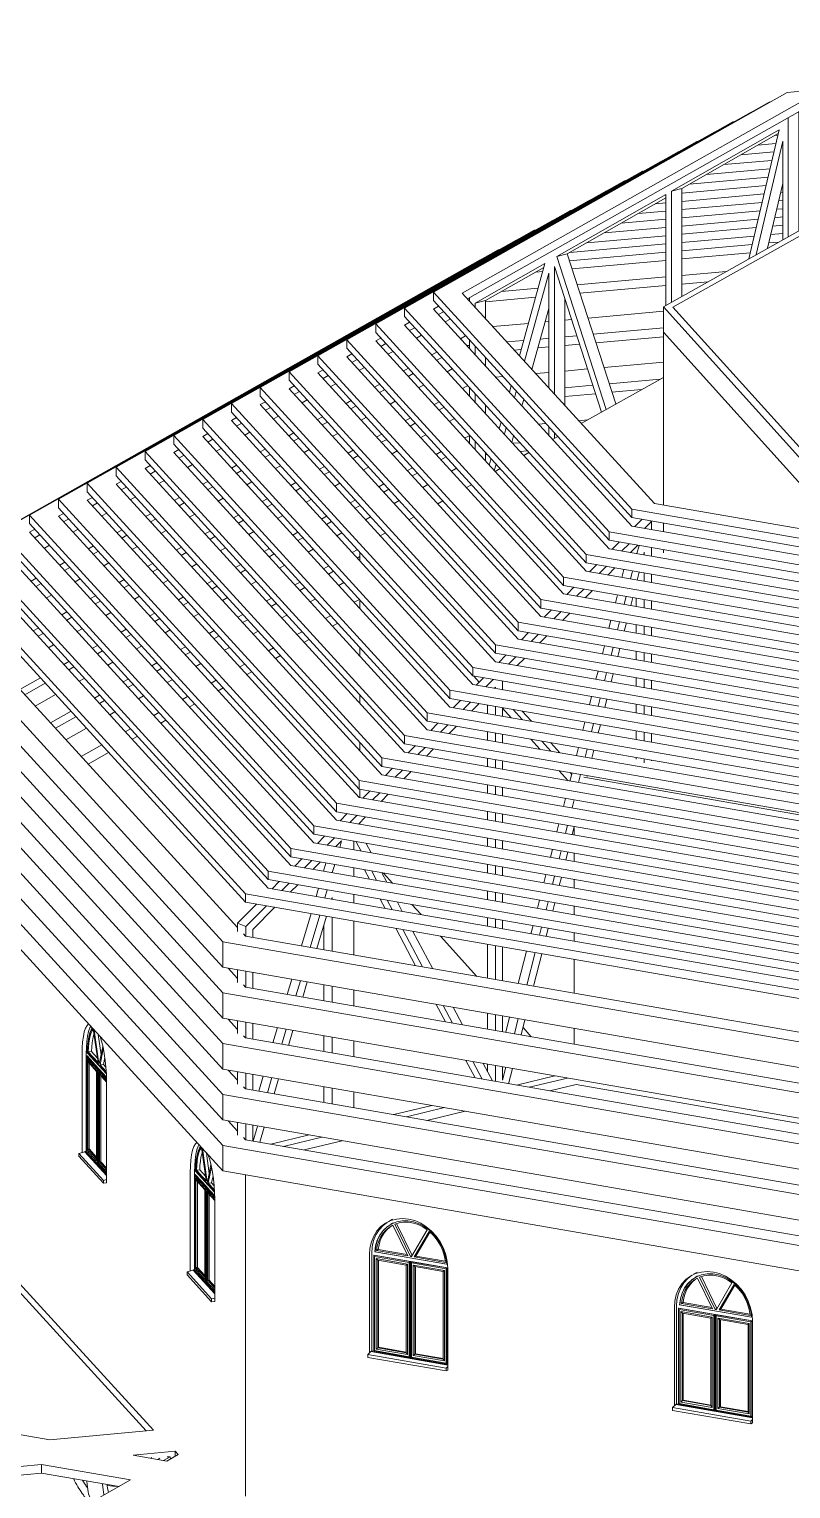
# Model space of a CAD drawing. Header units: millimetres. Extents: x -46414 to 39435, y -16675 to 32999.
# Drawn here: x -28141 to -19620, y -2987 to 13351 of the extents above; entities that cross this region are included whole.
import ezdxf

# ---------------------------------------------------------------- set-up
doc = ezdxf.new("R2010")
doc.units = ezdxf.units.MM
for name, color, linetype, lineweight in [('A-FLOR', 192, 'Continuous', 9), ('A-GENM', 13, 'Continuous', 9), ('A-GLAZ', 151, 'Continuous', 9), ('A-ROOF', 132, 'Continuous', 9), ('A-WALL', 113, 'Continuous', 9), ('I-WALL', 2, 'Continuous', 9)]:
    doc.layers.add(name, color=color, linetype=linetype, lineweight=lineweight)

# ---------------------------------------------------------------- blocks, each defined once
blk = doc.blocks.new('HOOR LIGHT - HOOR LIGHT-165948-3D 2')
at = {"layer": 'A-GENM'}
for p, q in [((-20073, 10848), (-20839, 10779)), ((-23096, 10770), (-29104, 7376)), ((-23088, 10770), (-23096, 10770)), ((-22395, 10640), (-22474, 10633)), ((-21018, 10763), (-22067, 10669)), ((-29104, 7376), (-25721, 3674)), ((-25467, 3737), (-28781, 7365)), ((-25721, 3579), (-29104, 7282)), ((-25721, 3674), (-14807, 1776)), ((-25721, 3579), (-25721, 3674)), ((-14770, 1878), (-25467, 3737)), ((-14807, 1681), (-25721, 3579))]:
    blk.add_line(p, q, dxfattribs=at)
blk = doc.blocks.new('HOOR LIGHT1 - HOOR LIGHT-166020-3D 2')
at = {"layer": 'A-GENM'}
for p, q in [((-19754, 10969), (-19865, 10959)), ((-22894, 10880), (-28781, 7555)), ((-22886, 10881), (-22894, 10880)), ((-21018, 10855), (-22096, 10759)), ((-20051, 10942), (-20839, 10871)), ((-28781, 7555), (-25467, 3927)), ((-25213, 3991), (-28458, 7543)), ((-25467, 3832), (-28781, 7460)), ((-25467, 3927), (-14770, 2067)), ((-25467, 3832), (-25467, 3927)), ((-14733, 2169), (-25213, 3991)), ((-14770, 1972), (-25467, 3832))]:
    blk.add_line(p, q, dxfattribs=at)
blk = doc.blocks.new('HOOR LIGHT2 - HOOR LIGHT-166050-3D 2')
at = {"layer": 'A-GENM'}
for p, q in [((-22692, 10990), (-28458, 7733)), ((-22684, 10991), (-22692, 10990)), ((-21018, 10948), (-22092, 10851)), ((-20029, 11036), (-20839, 10964)), ((-19710, 11065), (-19843, 11053)), ((-28458, 7733), (-25213, 4181)), ((-28136, 7722), (-28079, 7754)), ((-24958, 4244), (-28136, 7722)), ((-28021, 7691), (-28079, 7659)), ((-25213, 4086), (-28458, 7638)), ((-25213, 4181), (-14733, 2358)), ((-25213, 4181), (-25213, 4086)), ((-14733, 2264), (-25213, 4086)), ((-14696, 2460), (-24958, 4244))]:
    blk.add_line(p, q, dxfattribs=at)
blk = doc.blocks.new('HOOR LIGHT3 - HOOR LIGHT-166080-3D 2')
at = {"layer": 'A-GENM'}
for p, q in [((-20007, 11130), (-20839, 11056)), ((-19710, 11157), (-19821, 11147)), ((-22490, 11100), (-28136, 7912)), ((-22482, 11101), (-22490, 11100)), ((-21018, 11040), (-21901, 10960)), ((-28136, 7912), (-24958, 4434)), ((-28136, 7912), (-28136, 7817)), ((-27813, 7900), (-27756, 7932)), ((-24704, 4497), (-27813, 7900)), ((-27699, 7870), (-27756, 7837)), ((-24958, 4339), (-28136, 7817)), ((-24958, 4434), (-14696, 2650)), ((-24958, 4434), (-24958, 4339)), ((-14660, 2751), (-24704, 4497)), ((-14696, 2555), (-24958, 4339))]:
    blk.add_line(p, q, dxfattribs=at)
blk = doc.blocks.new('HOOR LIGHT4 - HOOR LIGHT-166110-3D 2')
at = {"layer": 'A-GENM'}
for p, q in [((-22288, 11211), (-27813, 8090)), ((-22280, 11211), (-22288, 11211)), ((-21018, 11132), (-21709, 11070)), ((-19985, 11224), (-20839, 11148)), ((-19710, 11249), (-19799, 11241)), ((-27813, 8090), (-24704, 4687)), ((-27813, 7995), (-27813, 8090)), ((-27491, 8078), (-27433, 8111)), ((-24450, 4750), (-27491, 8078)), ((-27376, 8048), (-27433, 8016)), ((-24704, 4592), (-27813, 7995)), ((-14623, 3042), (-24450, 4750)), ((-24704, 4687), (-14660, 2941)), ((-24704, 4592), (-24704, 4687)), ((-14660, 2846), (-24704, 4592))]:
    blk.add_line(p, q, dxfattribs=at)
blk = doc.blocks.new('HOOR LIGHT5 - HOOR LIGHT-166140-3D 2')
at = {"layer": 'A-GENM'}
for p, q in [((-22086, 11321), (-27491, 8268)), ((-22078, 11322), (-22086, 11321)), ((-19963, 11319), (-20839, 11240)), ((-19710, 11341), (-19777, 11335)), ((-21018, 11224), (-21518, 11179)), ((-27491, 8268), (-24450, 4940)), ((-27491, 8173), (-27491, 8268)), ((-24450, 4845), (-27491, 8173)), ((-27168, 8257), (-27111, 8289)), ((-24196, 5004), (-27168, 8257)), ((-27053, 8226), (-27111, 8194)), ((-24450, 4940), (-14623, 3232)), ((-24450, 4845), (-24450, 4940)), ((-14586, 3333), (-24196, 5004)), ((-14623, 3137), (-24450, 4845))]:
    blk.add_line(p, q, dxfattribs=at)
blk = doc.blocks.new('HOOR LIGHT6 - HOOR LIGHT-166170-3D 2')
at = {"layer": 'A-GENM'}
for p, q in [((-21884, 11431), (-27168, 8447)), ((-21876, 11432), (-21884, 11431)), ((-21018, 11316), (-21327, 11288)), ((-19941, 11413), (-20839, 11332)), ((-19710, 11433), (-19755, 11429)), ((-27168, 8447), (-24196, 5194)), ((-27168, 8352), (-27168, 8447)), ((-24196, 5099), (-27168, 8352)), ((-26845, 8435), (-26788, 8467)), ((-23942, 5257), (-26845, 8435)), ((-26731, 8405), (-26788, 8372)), ((-14549, 3624), (-23942, 5257)), ((-24196, 5194), (-14586, 3523)), ((-24196, 5099), (-24196, 5194)), ((-14586, 3428), (-24196, 5099))]:
    blk.add_line(p, q, dxfattribs=at)
blk = doc.blocks.new('HOOR LIGHT7 - HOOR LIGHT-166200-3D 2')
at = {"layer": 'A-GENM'}
for p, q in [((-21682, 11541), (-26845, 8625)), ((-21674, 11542), (-21682, 11541)), ((-19919, 11507), (-20839, 11424)), ((-19710, 11526), (-19733, 11523)), ((-21018, 11408), (-21135, 11398)), ((-26845, 8625), (-23942, 5447)), ((-26845, 8530), (-26845, 8625)), ((-23942, 5352), (-26845, 8530)), ((-26523, 8613), (-26465, 8646)), ((-23687, 5510), (-26523, 8613)), ((-26408, 8583), (-26465, 8551)), ((-23942, 5447), (-14549, 3814)), ((-23942, 5352), (-23942, 5447)), ((-14512, 3915), (-23687, 5510)), ((-14549, 3719), (-23942, 5352))]:
    blk.add_line(p, q, dxfattribs=at)
blk = doc.blocks.new('HOOR LIGHT8 - HOOR LIGHT-166230-3D 2')
at = {"layer": 'A-GENM'}
for p, q in [((-21480, 11652), (-26523, 8803)), ((-21472, 11652), (-21480, 11652)), ((-19897, 11601), (-20839, 11516)), ((-19710, 11618), (-19711, 11618)), ((-26200, 8792), (-26143, 8824)), ((-26523, 8803), (-23687, 5700)), ((-26523, 8708), (-26523, 8803)), ((-23687, 5605), (-26523, 8708)), ((-23433, 5763), (-26200, 8792)), ((-26086, 8762), (-26143, 8729)), ((-14475, 4206), (-23433, 5763)), ((-23687, 5700), (-14512, 4105)), ((-23687, 5605), (-23687, 5700)), ((-14512, 4010), (-23687, 5605))]:
    blk.add_line(p, q, dxfattribs=at)
blk = doc.blocks.new('HOOR LIGHT9 - HOOR LIGHT-166260-3D 2')
at = {"layer": 'A-GENM'}
for p, q in [((-21278, 11762), (-26200, 8982)), ((-21270, 11763), (-21278, 11762)), ((-19875, 11695), (-20753, 11616)), ((-25877, 8970), (-25820, 9003)), ((-26200, 8982), (-23433, 5953)), ((-26200, 8887), (-26200, 8982)), ((-23433, 5858), (-26200, 8887)), ((-23179, 6017), (-25877, 8970)), ((-25763, 8940), (-25820, 8908)), ((-23433, 5953), (-14475, 4396)), ((-23433, 5858), (-23433, 5953)), ((-14438, 4497), (-23179, 6017)), ((-14475, 4301), (-23433, 5858))]:
    blk.add_line(p, q, dxfattribs=at)
blk = doc.blocks.new('HOOR LIGHT10 - HOOR LIGHT-166290-3D 2')
at = {"layer": 'A-GENM'}
for p, q in [((-21076, 11872), (-25877, 9160)), ((-21068, 11873), (-21076, 11872)), ((-19853, 11789), (-20562, 11726)), ((-25877, 9160), (-23179, 6206)), ((-25877, 9065), (-25877, 9160)), ((-25555, 9149), (-25498, 9181)), ((-23179, 6112), (-25877, 9065)), ((-22925, 6270), (-25555, 9149)), ((-25440, 9118), (-25498, 9086)), ((-14401, 4788), (-22925, 6270)), ((-23179, 6206), (-14438, 4687)), ((-23179, 6112), (-23179, 6206)), ((-14438, 4592), (-23179, 6112))]:
    blk.add_line(p, q, dxfattribs=at)
blk = doc.blocks.new('HOOR LIGHT11 - HOOR LIGHT-166320-3D 2')
at = {"layer": 'A-GENM'}
for p, q in [((-20874, 11982), (-25555, 9339)), ((-20866, 11983), (-20874, 11982)), ((-19831, 11883), (-20370, 11835)), ((-25555, 9339), (-22925, 6460)), ((-25555, 9244), (-25555, 9339)), ((-25232, 9327), (-25175, 9359)), ((-22671, 6523), (-25232, 9327)), ((-22925, 6365), (-25555, 9244)), ((-25118, 9297), (-25175, 9264)), ((-22925, 6460), (-14401, 4978)), ((-22925, 6365), (-22925, 6460)), ((-14364, 5079), (-22671, 6523)), ((-14401, 4883), (-22925, 6365))]:
    blk.add_line(p, q, dxfattribs=at)
blk = doc.blocks.new('HOOR LIGHT12 - HOOR LIGHT-166350-3D 2')
at = {"layer": 'A-GENM'}
for p, q in [((-20672, 12093), (-25232, 9517)), ((-20664, 12093), (-20672, 12093)), ((-19809, 11977), (-20179, 11944)), ((-25232, 9517), (-22671, 6713)), ((-25232, 9422), (-25232, 9517)), ((-24910, 9505), (-24852, 9538)), ((-22416, 6776), (-24910, 9505)), ((-22671, 6618), (-25232, 9422)), ((-24795, 9475), (-24852, 9443)), ((-22671, 6713), (-14364, 5269)), ((-22671, 6618), (-22671, 6713)), ((-14328, 5370), (-22416, 6776)), ((-14364, 5174), (-22671, 6618))]:
    blk.add_line(p, q, dxfattribs=at)
blk = doc.blocks.new('HOOR LIGHT13 - HOOR LIGHT-166380-3D 2')
at = {"layer": 'A-GENM'}
for p, q in [((-20470, 12203), (-24910, 9695)), ((-20461, 12204), (-20470, 12203)), ((-19787, 12071), (-19988, 12053)), ((-24910, 9695), (-22416, 6966)), ((-24910, 9600), (-24910, 9695)), ((-24587, 9684), (-24530, 9716)), ((-22162, 7030), (-24587, 9684)), ((-24473, 9653), (-24530, 9621)), ((-22416, 6871), (-24910, 9600)), ((-14291, 5661), (-22162, 7030)), ((-22416, 6966), (-14328, 5560)), ((-22416, 6871), (-22416, 6966)), ((-14328, 5465), (-22416, 6871))]:
    blk.add_line(p, q, dxfattribs=at)
blk = doc.blocks.new('HOOR LIGHT14 - HOOR LIGHT-166410-3D 2')
at = {"layer": 'A-GENM'}
for p, q in [((-20268, 12313), (-24587, 9874)), ((-20259, 12314), (-20268, 12313)), ((-19766, 12166), (-19797, 12163)), ((-24587, 9874), (-22162, 7219)), ((-24587, 9874), (-24587, 9779)), ((-24264, 9862), (-24207, 9894)), ((-21908, 7283), (-24264, 9862)), ((-24150, 9832), (-24207, 9799)), ((-22162, 7124), (-24587, 9779)), ((-22162, 7219), (-14291, 5851)), ((-22162, 7124), (-22162, 7219)), ((-14254, 5952), (-21908, 7283)), ((-14291, 5756), (-22162, 7124))]:
    blk.add_line(p, q, dxfattribs=at)
blk = doc.blocks.new('HOOR LIGHT15 - HOOR LIGHT-166476-3D 2')
at = {"layer": 'A-GENM'}
for p, q in [((-20065, 12424), (-24264, 10052)), ((-20057, 12424), (-20065, 12424)), ((-24264, 10052), (-21908, 7473)), ((-24264, 9957), (-24264, 10052)), ((-23942, 10040), (-23885, 10073)), ((-21654, 7536), (-23942, 10040)), ((-23827, 10010), (-23885, 9978)), ((-21908, 7378), (-24264, 9957)), ((-14217, 6243), (-21654, 7536)), ((-21908, 7473), (-14254, 6142)), ((-21908, 7378), (-21908, 7473)), ((-14254, 6047), (-21908, 7378))]:
    blk.add_line(p, q, dxfattribs=at)
blk = doc.blocks.new('HOOR LIGHT16 - HOOR LIGHT-166506-3D 2')
at = {"layer": 'A-GENM'}
for p, q in [((-19863, 12534), (-23942, 10230)), ((-19855, 12535), (-19863, 12534)), ((-23942, 10230), (-21654, 7726)), ((-23942, 10135), (-23942, 10230)), ((-21654, 7631), (-23942, 10135)), ((-23619, 10219), (-23562, 10251)), ((-21399, 7789), (-23619, 10219)), ((-23505, 10188), (-23562, 10156)), ((-21654, 7726), (-14217, 6433)), ((-21654, 7631), (-21654, 7726)), ((-14180, 6534), (-21399, 7789)), ((-14217, 6338), (-21654, 7631))]:
    blk.add_line(p, q, dxfattribs=at)
blk = doc.blocks.new('HOOR LIGHT17 - HOOR LIGHT-166536-3D 2')
at = {"layer": 'A-GENM'}
for p, q in [((-11780, 13351), (-19661, 12644)), ((-19459, 12564), (-11817, 13250)), ((-11817, 13250), (-4955, 12057)), ((-11817, 13155), (-11817, 13250)), ((-4701, 12120), (-11780, 13351)), ((-11817, 13155), (-19459, 12469)), ((-4955, 11962), (-11817, 13155)), ((-19661, 12644), (-23619, 10409)), ((-23297, 10397), (-19459, 12564)), ((-19459, 12469), (-23239, 10334)), ((-19459, 12469), (-19459, 12564)), ((-2442, 9648), (-4701, 12120)), ((-4955, 12057), (-2764, 9659)), ((-4955, 12057), (-4955, 11962)), ((-2821, 9627), (-4955, 11962)), ((-23619, 10409), (-21399, 7979)), ((-23619, 10314), (-23619, 10409)), ((-21399, 7884), (-23619, 10314)), ((-21145, 8042), (-23297, 10397)), ((-2764, 9659), (-6581, 7503)), ((-6379, 7424), (-2442, 9648)), ((-2442, 9553), (-2442, 9648)), ((-2442, 9553), (-6379, 7329)), ((-14143, 6825), (-21145, 8042)), ((-21399, 7979), (-14180, 6724)), ((-21399, 7884), (-21399, 7979)), ((-14180, 6629), (-21399, 7884)), ((-14180, 6724), (-6379, 7424)), ((-6581, 7503), (-14143, 6825)), ((-6379, 7424), (-6379, 7329)), ((-6379, 7329), (-14180, 6629)), ((-14180, 6629), (-14180, 6724))]:
    blk.add_line(p, q, dxfattribs=at)
blk = doc.blocks.new('TRUESS - TRUESS-169564-3D 2')
at = {"layer": 'A-GENM'}
for p, q in [((-19530, 12427), (-19537, 12426)), ((-19530, 12427), (-19530, 11094)), ((-19648, 11029), (-19648, 12363)), ((-20956, 11538), (-19751, 12226)), ((-19761, 12183), (-20839, 11567)), ((-19751, 12226), (-20088, 10782)), ((-20006, 10828), (-19710, 12097)), ((-19710, 12097), (-19710, 10994)), ((-19710, 11623), (-19879, 10899)), ((-22238, 10805), (-21018, 11502)), ((-21018, 11465), (-22121, 10835)), ((-21018, 11502), (-21018, 10260)), ((-20956, 11538), (-20839, 11567)), ((-20956, 10295), (-20956, 11538)), ((-20839, 11567), (-20839, 10361)), ((-22121, 10835), (-22238, 10805)), ((-21686, 9096), (-22238, 10805)), ((-22121, 10835), (-21578, 9156)), ((-23151, 10284), (-22371, 10730)), ((-22383, 10685), (-23034, 10313)), ((-22371, 10730), (-22656, 9696)), ((-22599, 9634), (-22327, 10621)), ((-22327, 10621), (-22327, 9336)), ((-22264, 10694), (-21739, 9066)), ((-22264, 9267), (-22264, 10694)), ((-23213, 10349), (-23213, 10306)), ((-23034, 10313), (-23151, 10284)), ((-23034, 10313), (-23034, 10110)), ((-22147, 10330), (-22147, 9139)), ((-23151, 10238), (-23151, 10284)), ((-22327, 10226), (-22516, 9542)), ((-23213, 9870), (-23213, 9775)), ((-23151, 9706), (-23151, 9801)), ((-23034, 9673), (-23034, 9578)), ((-23213, 9338), (-23213, 9243)), ((-22749, 9361), (-22769, 9288)), ((-23151, 9175), (-23151, 9270)), ((-22712, 9226), (-22692, 9299)), ((-22608, 9207), (-22628, 9134)), ((-23034, 9142), (-23034, 9047)), ((-22862, 8953), (-22882, 8880)), ((-22825, 8818), (-22805, 8891)), ((-22327, 8899), (-22327, 8804)), ((-22264, 8771), (-22264, 8831)), ((-23213, 8804), (-23213, 8712)), ((-23151, 8643), (-23151, 8738)), ((-22721, 8799), (-22741, 8726)), ((-23034, 8610), (-23034, 8515)), ((-22974, 8545), (-22995, 8472)), ((-22938, 8410), (-22918, 8483))]:
    blk.add_line(p, q, dxfattribs=at)
blk = doc.blocks.new('TRUESS2 - TRUESS-173441-3D 2')
at = {"layer": 'A-GENM'}
for p, q in [((-21366, 7783), (-21285, 7864)), ((-21199, 7849), (-21179, 7841)), ((-21179, 7841), (-21256, 7764)), ((-21179, 7751), (-21179, 7841)), ((-21619, 7530), (-21539, 7611)), ((-21429, 7592), (-21510, 7511)), ((-21414, 7494), (-21333, 7575)), ((-21317, 7572), (-21341, 7482)), ((-21179, 7453), (-21179, 7548)), ((-21873, 7277), (-21792, 7358)), ((-21266, 7469), (-21259, 7496)), ((-21259, 7496), (-21259, 7467)), ((-21683, 7339), (-21763, 7258)), ((-21668, 7241), (-21587, 7322)), ((-21510, 7214), (-21487, 7304)), ((-21390, 7288), (-21413, 7197)), ((-21338, 7184), (-21315, 7275)), ((-21259, 7265), (-21259, 7170)), ((-21179, 7156), (-21179, 7251)), ((-22127, 7023), (-22046, 7104)), ((-21936, 7085), (-22017, 7004)), ((-21921, 6988), (-21840, 7069)), ((-21583, 6929), (-21559, 7020)), ((-21463, 7003), (-21486, 6912)), ((-21411, 6899), (-21388, 6990)), ((-21350, 6888), (-21350, 6983)), ((-21259, 6967), (-21259, 6872)), ((-21179, 6859), (-21179, 6954)), ((-22380, 6770), (-22299, 6851)), ((-22190, 6832), (-22271, 6751)), ((-22175, 6734), (-22094, 6815)), ((-21655, 6644), (-21632, 6735)), ((-21535, 6718), (-21559, 6627)), ((-21484, 6614), (-21460, 6705)), ((-22634, 6517), (-22553, 6598)), ((-22443, 6579), (-22524, 6498)), ((-22429, 6481), (-22348, 6562)), ((-21350, 6591), (-21350, 6686)), ((-21259, 6670), (-21259, 6575)), ((-21179, 6561), (-21179, 6656)), ((-21728, 6359), (-21705, 6450)), ((-21608, 6433), (-21631, 6342)), ((-21556, 6329), (-21533, 6420)), ((-21350, 6293), (-21350, 6388)), ((-21259, 6372), (-21259, 6278)), ((-22888, 6263), (-22807, 6344)), ((-22697, 6325), (-22778, 6244)), ((-22682, 6228), (-22601, 6308)), ((-21179, 6264), (-21179, 6359)), ((-23141, 6010), (-23060, 6091)), ((-22951, 6072), (-23032, 5991)), ((-22844, 5958), (-22844, 6053)), ((-21801, 6074), (-21777, 6165)), ((-21681, 6148), (-21704, 6058)), ((-21629, 6045), (-21606, 6135)), ((-21350, 5996), (-21350, 6091)), ((-21259, 6075), (-21259, 5980)), ((-21179, 5966), (-21179, 6061)), ((-22936, 5974), (-22924, 5986)), ((-22924, 5986), (-22924, 5972)), ((-23395, 5757), (-23314, 5838)), ((-23204, 5818), (-23285, 5738)), ((-23189, 5721), (-23108, 5802)), ((-23015, 5691), (-23015, 5786)), ((-22924, 5770), (-22924, 5675)), ((-22844, 5661), (-22844, 5756)), ((-21873, 5790), (-21850, 5880)), ((-21753, 5864), (-21777, 5773)), ((-21702, 5760), (-21679, 5851)), ((-21350, 5699), (-21350, 5793)), ((-21259, 5778), (-21259, 5683)), ((-21179, 5669), (-21179, 5764)), ((-23648, 5503), (-23568, 5584)), ((-23458, 5565), (-23539, 5484)), ((-21946, 5505), (-21923, 5596)), ((-21826, 5579), (-21849, 5488)), ((-21774, 5475), (-21751, 5566)), ((-23443, 5468), (-23362, 5548)), ((-23015, 5393), (-23015, 5488)), ((-22924, 5472), (-22924, 5377)), ((-22844, 5364), (-22844, 5458)), ((-21350, 5401), (-21350, 5496)), ((-21259, 5480), (-21259, 5385)), ((-21179, 5371), (-21179, 5466)), ((-23902, 5250), (-23821, 5331)), ((-23712, 5312), (-23792, 5231)), ((-23697, 5214), (-23616, 5295)), ((-22019, 5220), (-21995, 5311)), ((-21899, 5294), (-21922, 5203)), ((-21847, 5190), (-21824, 5281)), ((-24156, 4997), (-24075, 5078)), ((-23015, 5096), (-23015, 5191)), ((-22924, 5175), (-22924, 5080)), ((-22844, 5066), (-22844, 5161)), ((-21350, 5179), (-21350, 5199)), ((-21259, 5183), (-21259, 5141)), ((-21179, 5161), (-21179, 5169)), ((-23965, 5058), (-24046, 4978)), ((-23950, 4961), (-23869, 5042)), ((-22091, 4935), (-22068, 5026)), ((-21972, 5009), (-21995, 4918)), ((-21899, 4987), (-21897, 4996)), ((-24409, 4743), (-24328, 4824)), ((-24219, 4805), (-24300, 4724)), ((-24204, 4708), (-24123, 4788)), ((-23015, 4798), (-23015, 4893)), ((-22924, 4877), (-22924, 4782)), ((-22844, 4769), (-22844, 4864)), ((-22164, 4650), (-22141, 4741)), ((-23015, 4501), (-23015, 4596)), ((-22924, 4580), (-22924, 4485)), ((-22044, 4724), (-22067, 4634)), ((-24663, 4490), (-24582, 4571)), ((-24472, 4552), (-24553, 4471)), ((-24458, 4454), (-24377, 4535)), ((-22844, 4471), (-22844, 4566)), ((-22237, 4366), (-22214, 4456)), ((-22117, 4440), (-22140, 4349)), ((-22065, 4336), (-22042, 4427)), ((-24917, 4237), (-24836, 4317)), ((-24726, 4298), (-24807, 4218)), ((-24711, 4201), (-24645, 4267)), ((-24645, 4267), (-24667, 4193)), ((-24510, 4166), (-24510, 4261)), ((-24483, 4256), (-24428, 4152)), ((-23015, 4203), (-23015, 4298)), ((-22924, 4282), (-22924, 4188)), ((-22844, 4174), (-22844, 4269)), ((-24507, 4166), (-24510, 4171)), ((-24315, 4132), (-24370, 4237)), ((-22309, 4081), (-22286, 4172)), ((-22190, 4155), (-22213, 4064)), ((-22138, 4051), (-22115, 4142)), ((-25170, 3983), (-25089, 4064)), ((-24980, 4045), (-25061, 3964)), ((-24965, 3948), (-24884, 4028)), ((-24847, 3927), (-24821, 4017)), ((-24723, 4001), (-24750, 3910)), ((-24510, 3868), (-24510, 3963)), ((-24333, 3838), (-24388, 3942)), ((-24309, 3929), (-24254, 3824)), ((-23015, 3906), (-23015, 4001)), ((-22924, 3985), (-22924, 3890)), ((-22844, 3876), (-22844, 3971)), ((-25424, 3730), (-25343, 3811)), ((-25233, 3792), (-25314, 3711)), ((-25218, 3694), (-25137, 3775)), ((-24141, 3804), (-24196, 3909)), ((-22382, 3796), (-22359, 3887)), ((-22262, 3870), (-22286, 3779)), ((-22211, 3766), (-22187, 3857)), ((-24931, 3644), (-24904, 3735)), ((-24807, 3718), (-24833, 3627)), ((-24758, 3614), (-24753, 3632)), ((-24753, 3632), (-24753, 3613)), ((-24510, 3571), (-24510, 3666)), ((-24159, 3510), (-24214, 3615)), ((-24135, 3601), (-24080, 3496)), ((-23015, 3609), (-23015, 3704)), ((-22924, 3688), (-22924, 3593)), ((-22844, 3579), (-22844, 3674)), ((-22455, 3511), (-22432, 3602)), ((-25809, 3345), (-25597, 3557)), ((-25487, 3538), (-25717, 3308)), ((-25638, 3275), (-25391, 3522)), ((-25094, 3090), (-24988, 3452)), ((-24890, 3435), (-24997, 3073)), ((-23967, 3477), (-24022, 3581)), ((-22335, 3585), (-22358, 3494)), ((-22283, 3481), (-22260, 3572)), ((-25809, 3250), (-25809, 3345)), ((-25809, 3345), (-25717, 3308)), ((-25717, 3308), (-25717, 3199)), ((-25638, 3185), (-25638, 3275)), ((-24922, 3060), (-24815, 3422)), ((-24845, 3047), (-24845, 3322)), ((-24753, 3411), (-24753, 3031)), ((-24510, 2989), (-24510, 3368)), ((-23818, 2868), (-24040, 3287)), ((-23961, 3273), (-23739, 2855)), ((-23015, 3311), (-23015, 3406)), ((-22924, 3390), (-22924, 3295)), ((-22844, 3281), (-22844, 3376)), ((-22527, 3226), (-22504, 3317)), ((-22408, 3300), (-22431, 3210)), ((-22356, 3196), (-22333, 3287)), ((-23626, 2835), (-23848, 3253)), ((-23015, 2729), (-23015, 3109)), ((-22924, 3093), (-22924, 2713)), ((-22844, 2699), (-22844, 3079)), ((-22670, 2669), (-22577, 3032)), ((-22480, 3016), (-22573, 2652)), ((-22498, 2639), (-22405, 3003)), ((-25809, 2681), (-25809, 2822)), ((-25717, 2806), (-25717, 2629)), ((-25638, 2615), (-25638, 2792)), ((-25254, 2548), (-25204, 2717)), ((-25107, 2700), (-25156, 2531)), ((-25081, 2518), (-25032, 2687)), ((-24845, 2477), (-24845, 2654)), ((-24753, 2639), (-24753, 2461)), ((-24510, 2419), (-24510, 2596)), ((-23484, 2241), (-23588, 2436)), ((-23509, 2422), (-23405, 2227)), ((-23292, 2207), (-23396, 2403)), ((-23015, 2159), (-23015, 2336)), ((-22924, 2320), (-22924, 2143)), ((-22844, 2129), (-22844, 2307)), ((-22809, 2123), (-22766, 2293)), ((-25809, 2111), (-25809, 2252)), ((-25717, 2236), (-25717, 2059)), ((-25638, 2045), (-25638, 2223)), ((-25414, 2006), (-25364, 2175)), ((-25266, 2158), (-25316, 1989)), ((-25241, 1976), (-25191, 2145)), ((-22669, 2276), (-22712, 2106)), ((-22637, 2093), (-22594, 2263)), ((-24845, 1907), (-24845, 2085)), ((-24753, 2069), (-24753, 1891)), ((-24510, 1849), (-24510, 2026)), ((-23151, 1613), (-23255, 1808)), ((-25809, 1541), (-25809, 1683)), ((-25717, 1667), (-25717, 1489)), ((-25638, 1476), (-25638, 1653)), ((-23176, 1795), (-23072, 1599)), ((-22959, 1579), (-23063, 1775)), ((-23015, 1685), (-23015, 1767)), ((-22924, 1751), (-22924, 1573)), ((-22844, 1589), (-22844, 1737)), ((-22808, 1731), (-22844, 1589)), ((-22777, 1548), (-22733, 1718)), ((-22689, 1533), (-22261, 1636)), ((-25573, 1464), (-25524, 1633)), ((-25426, 1616), (-25476, 1447)), ((-25401, 1434), (-25351, 1603)), ((-24845, 1338), (-24845, 1515)), ((-24753, 1499), (-24753, 1322)), ((-22118, 1611), (-22546, 1508)), ((-22317, 1468), (-22023, 1539)), ((-24510, 1279), (-24510, 1457)), ((-24063, 1202), (-23635, 1305)), ((-23493, 1280), (-23920, 1177)), ((-23691, 1137), (-23263, 1240)), ((-25809, 971), (-25809, 1113)), ((-25717, 1097), (-25717, 919)), ((-25638, 906), (-25638, 1083)), ((-25586, 1074), (-25636, 905)), ((-25561, 892), (-25511, 1061)), ((-25437, 871), (-25010, 974)), ((-24867, 949), (-25294, 846)), ((-25065, 806), (-24638, 909))]:
    blk.add_line(p, q, dxfattribs=at)
blk = doc.blocks.new('Family1 - Family1-218933-3D 2')
at = {"layer": 'A-GENM'}
for p, q in [((-29540, 722), (-26751, -2330)), ((-26831, -2337), (-29540, 628)), ((-27910, -2439), (-34059, -1370)), ((-26751, -2330), (-27910, -2439)), ((-26979, -2610), (-26509, -2565)), ((-26601, -2676), (-26979, -2610)), ((-26474, -2604), (-26601, -2676)), ((-26509, -2565), (-26474, -2604)), ((-26509, -2565), (-26509, -2623)), ((-32359, -3125), (-28004, -2715)), ((-28004, -2715), (-27007, -2888)), ((-28004, -2810), (-28004, -2715)), ((-27007, -2888), (-29773, -4451)), ((-28004, -2810), (-28917, -2896)), ((-27136, -2961), (-28004, -2810))]:
    blk.add_line(p, q, dxfattribs=at)
blk = doc.blocks.new('Family8 - COLUMN-V30-3D 2')
at = {"layer": 'A-GENM'}
for p, q in [((-26769, -2638), (-26783, -2644)), ((-26678, -2645), (-26701, -2658)), ((-26637, -2669), (-26562, -2627)), ((-26597, -2628), (-26562, -2627)), ((-26562, -2627), (-26559, -2652)), ((-27248, -3024), (-27254, -3023)), ((-27069, -3620), (-27068, -3545)), ((-27049, -3533), (-27049, -3536))]:
    blk.add_line(p, q, dxfattribs=at)
for points in [[(-27644, -2873, 0), (-27633, -2898, 0), (-27621, -2921, 0), (-27609, -2943, 0), (-27597, -2964, 0), (-27584, -2983, 0), (-27571, -3002, 0), (-27559, -3021, 0), (-27547, -3038, 0), (-27535, -3055, 0), (-27524, -3072, 0), (-27512, -3089, 0), (-27502, -3106, 0), (-27491, -3123, 0), (-27480, -3142, 0), (-27474, -3152, 0)], [(-27488, -2977, 0), (-27499, -2962, 0), (-27511, -2944, 0), (-27522, -2926, 0), (-27533, -2908, 0), (-27544, -2890, 0)], [(-27442, -3134, 0), (-27444, -3130, 0), (-27451, -3115, 0), (-27458, -3099, 0), (-27464, -3082, 0), (-27470, -3063, 0), (-27476, -3042, 0), (-27481, -3019, 0), (-27486, -2994, 0), (-27490, -2966, 0), (-27493, -2936, 0), (-27495, -2904, 0), (-27495, -2899, 0)], [(-27321, -2929, 0), (-27320, -2935, 0), (-27318, -2967, 0), (-27315, -2996, 0), (-27311, -3024, 0), (-27307, -3049, 0), (-27305, -3057, 0)], [(-27252, -3027, 0), (-27256, -3014, 0), (-27260, -2996, 0), (-27264, -2976, 0), (-27267, -2953, 0), (-27269, -2938, 0)], [(-27144, -2960, 0), (-27205, -2957, 0), (-27267, -2950, 0)], [(-26858, -3426, 0), (-26863, -3476, 0), (-26867, -3539, 0), (-26868, -3601, 0)], [(-27148, -3589, 0), (-27148, -3612, 0), (-27147, -3626, 0)], [(-27098, -3621, 0), (-27099, -3579, 0), (-27099, -3562, 0)], [(-26964, -3610, 0), (-26963, -3594, 0), (-26960, -3531, 0), (-26954, -3481, 0)]]:
    blk.add_polyline3d(points, dxfattribs=at)
blk = doc.blocks.new('Arched _2_ - Arched _2_ 2-V43-3D 2')
at = {"layer": 'A-GLAZ'}
for p, q in [((-27424, 2158), (-27371, 1785)), ((-27362, 1775), (-27414, 2147)), ((-27370, 2098), (-27337, 1870)), ((-27318, 1966), (-27358, 1770)), ((-27502, 1882), (-27502, 791)), ((-27502, 1844), (-27499, 1858)), ((-27502, 790), (-27502, 1844)), ((-27380, 1711), (-27502, 1844)), ((-27499, 1858), (-27494, 1859)), ((-27499, 1858), (-27371, 1718)), ((-27486, 1796), (-27496, 1817)), ((-27496, 1817), (-27496, 804)), ((-27386, 1697), (-27496, 1817)), ((-27366, 1719), (-27494, 1859)), ((-27491, 1894), (-27486, 1894)), ((-27277, 1659), (-27491, 1894)), ((-27486, 1894), (-27278, 1666)), ((-27481, 1905), (-27443, 1909)), ((-27371, 1785), (-27481, 1905)), ((-27443, 1909), (-27379, 1838)), ((-27348, 1760), (-27312, 1938)), ((-27295, 1841), (-27311, 1763)), ((-27486, 1796), (-27486, 816)), ((-27386, 1686), (-27486, 1796)), ((-27469, 817), (-27469, 1777)), ((-27386, 683), (-27386, 1697)), ((-27371, 1718), (-27380, 1711)), ((-27380, 1711), (-27380, 656)), ((-27366, 1719), (-27371, 1718)), ((-27371, 1718), (-27371, 643)), ((-27371, 1701), (-27369, 1715)), ((-27371, 647), (-27371, 1701)), ((-27275, 1596), (-27371, 1701)), ((-27369, 1715), (-27363, 1716)), ((-27369, 1715), (-27276, 1613)), ((-27366, 1715), (-27366, 1719)), ((-27355, 1653), (-27365, 1674)), ((-27365, 1674), (-27365, 661)), ((-27275, 1575), (-27365, 1674)), ((-27276, 1620), (-27363, 1716)), ((-27358, 1770), (-27362, 1775)), ((-27357, 1775), (-27362, 1775)), ((-27355, 1653), (-27355, 673)), ((-27275, 1565), (-27355, 1653)), ((-27311, 1763), (-27348, 1760)), ((-27279, 1684), (-27348, 1760)), ((-27338, 674), (-27338, 1634)), ((-27311, 1763), (-27282, 1732)), ((-27469, 817), (-27486, 816)), ((-27386, 727), (-27469, 817)), ((-27586, 767), (-27517, 785)), ((-27586, 735), (-27586, 767)), ((-27311, 466), (-27586, 767)), ((-27311, 434), (-27586, 735)), ((-27517, 789), (-27502, 791)), ((-27517, 785), (-27517, 789)), ((-27275, 524), (-27517, 789)), ((-27275, 521), (-27517, 785)), ((-27380, 656), (-27502, 790)), ((-27502, 790), (-27499, 783)), ((-27371, 643), (-27499, 783)), ((-27486, 816), (-27496, 804)), ((-27496, 804), (-27386, 683)), ((-27486, 816), (-27386, 707)), ((-27380, 656), (-27371, 643)), ((-27355, 673), (-27365, 661)), ((-27365, 661), (-27275, 562)), ((-27338, 674), (-27355, 673)), ((-27355, 673), (-27275, 585)), ((-27275, 605), (-27338, 674)), ((-27275, 541), (-27371, 647)), ((-27371, 647), (-27369, 640)), ((-27371, 643), (-27370, 643)), ((-27275, 538), (-27369, 640)), ((-27275, 475), (-27311, 466)), ((-27311, 466), (-27311, 434)), ((-27311, 434), (-27275, 437))]:
    blk.add_line(p, q, dxfattribs=at)
for points in [[(-27453, 2191, 0), (-27462, 2174, 0), (-27476, 2132, 0), (-27487, 2081, 0), (-27495, 2021, 0), (-27500, 1954, 0), (-27502, 1882, 0)], [(-27491, 1894, 0), (-27488, 1960, 0), (-27482, 2020, 0), (-27474, 2073, 0), (-27462, 2117, 0), (-27448, 2151, 0), (-27435, 2171, 0)], [(-27433, 2168, 0), (-27443, 2152, 0), (-27457, 2117, 0), (-27469, 2073, 0), (-27478, 2020, 0), (-27483, 1960, 0), (-27486, 1894, 0)], [(-27424, 2158, 0), (-27437, 2141, 0), (-27449, 2116, 0), (-27459, 2084, 0), (-27467, 2047, 0), (-27474, 2004, 0), (-27478, 1957, 0), (-27481, 1905, 0)], [(-27416, 2104, 0), (-27421, 2088, 0), (-27430, 2050, 0), (-27436, 2007, 0), (-27441, 1960, 0), (-27443, 1909, 0)]]:
    blk.add_polyline3d(points, dxfattribs=at)
blk = doc.blocks.new('Arched _2_ - Arched _2_ 2-V44-3D 2')
at = {"layer": 'A-GLAZ'}
for p, q in [((-24076, 31), (-24118, 7)), ((-24077, -15), (-24096, -26)), ((-24065, -9), (-24077, -15)), ((-24074, -35), (-23906, -379)), ((-23876, -385), (-24051, -25)), ((-24030, -18), (-23857, -374)), ((-23688, -88), (-23863, -387)), ((-23833, -392), (-23665, -106)), ((-23657, -114), (-23814, -382)), ((-24254, -319), (-24235, -308)), ((-23906, -379), (-24254, -319)), ((-24235, -308), (-23914, -364)), ((-24309, -352), (-24309, -1443)), ((-24286, -372), (-24283, -371)), ((-24286, -1447), (-24286, -372)), ((-24279, -386), (-24286, -372)), ((-24286, -372), (-23879, -443)), ((-23876, -441), (-24283, -371)), ((-24279, -1440), (-24279, -386)), ((-23891, -453), (-24279, -386)), ((-24274, -334), (-24271, -333)), ((-23470, -474), (-24274, -334)), ((-24271, -333), (-23471, -472)), ((-24242, -427), (-24260, -410)), ((-24260, -410), (-24260, -1423)), ((-23910, -471), (-24260, -410)), ((-24242, -427), (-24242, -1407)), ((-23923, -483), (-24242, -427)), ((-24233, -1403), (-24233, -429)), ((-23910, -471), (-23923, -483)), ((-23923, -1463), (-23923, -483)), ((-23910, -1484), (-23910, -471)), ((-23879, -443), (-23891, -453)), ((-23891, -453), (-23891, -1508)), ((-23876, -441), (-23879, -443)), ((-23879, -443), (-23879, -1518)), ((-23857, -374), (-23876, -385)), ((-23863, -387), (-23876, -385)), ((-23876, -1516), (-23876, -441)), ((-23870, -445), (-23868, -443)), ((-23870, -1520), (-23870, -445)), ((-23864, -458), (-23870, -445)), ((-23870, -445), (-23464, -515)), ((-23461, -514), (-23868, -443)), ((-23864, -1513), (-23864, -458)), ((-23476, -525), (-23864, -458)), ((-23857, -374), (-23856, -374)), ((-23827, -500), (-23845, -482)), ((-23845, -482), (-23845, -1495)), ((-23495, -543), (-23845, -482)), ((-23814, -382), (-23833, -392)), ((-23485, -453), (-23833, -392)), ((-23814, -382), (-23487, -438)), ((-23827, -500), (-23827, -1480)), ((-23508, -555), (-23827, -500)), ((-23818, -1475), (-23818, -501)), ((-23495, -543), (-23508, -555)), ((-23508, -1535), (-23508, -555)), ((-23495, -1556), (-23495, -543)), ((-23464, -515), (-23476, -525)), ((-23476, -525), (-23476, -1580)), ((-23461, -514), (-23464, -515)), ((-23464, -515), (-23464, -1590)), ((-23461, -1589), (-23461, -514)), ((-24352, -1483), (-24317, -1451)), ((-24317, -1448), (-24309, -1443)), ((-24317, -1451), (-24317, -1448)), ((-23459, -1597), (-24317, -1448)), ((-23459, -1601), (-24317, -1451)), ((-24309, -1443), (-24286, -1447)), ((-24279, -1440), (-24286, -1447)), ((-23879, -1518), (-24286, -1447)), ((-23891, -1508), (-24279, -1440)), ((-24242, -1407), (-24260, -1423)), ((-24260, -1423), (-23910, -1484)), ((-24233, -1403), (-24242, -1407)), ((-24242, -1407), (-23923, -1463)), ((-23923, -1457), (-24233, -1403)), ((-23923, -1463), (-23910, -1484)), ((-24352, -1516), (-24352, -1483)), ((-23477, -1635), (-24352, -1483)), ((-23477, -1668), (-24352, -1516)), ((-23891, -1508), (-23879, -1518)), ((-23879, -1518), (-23876, -1516)), ((-23879, -1518), (-23870, -1519)), ((-23864, -1513), (-23870, -1520)), ((-23464, -1590), (-23870, -1520)), ((-23476, -1580), (-23864, -1513)), ((-23827, -1480), (-23845, -1495)), ((-23845, -1495), (-23495, -1556)), ((-23818, -1475), (-23827, -1480)), ((-23827, -1480), (-23508, -1535)), ((-23508, -1529), (-23818, -1475)), ((-23508, -1535), (-23495, -1556)), ((-23459, -1619), (-23477, -1635)), ((-23476, -1580), (-23464, -1590)), ((-23464, -1590), (-23461, -1589)), ((-23464, -1590), (-23459, -1591)), ((-23477, -1635), (-23477, -1668)), ((-23477, -1668), (-23459, -1657))]:
    blk.add_line(p, q, dxfattribs=at)
for points in [[(-24274, -334, 0), (-24265, -267, 0), (-24247, -204, 0), (-24218, -146, 0), (-24182, -95, 0), (-24137, -53, 0), (-24085, -21, 0), (-24028, 2, 0), (-23967, 13, 0), (-23904, 13, 0), (-23840, 2, 0), (-23777, -20, 0), (-23716, -53, 0), (-23659, -95, 0), (-23607, -145, 0), (-23563, -203, 0), (-23526, -266, 0), (-23498, -334, 0), (-23479, -404, 0), (-23470, -474, 0)], [(-24136, -4, 0), (-24181, -39, 0), (-24226, -87, 0), (-24262, -145, 0), (-24288, -209, 0), (-24304, -279, 0), (-24309, -352, 0)], [(-24134, -52, 0), (-24179, -94, 0), (-24216, -144, 0), (-24244, -202, 0), (-24263, -266, 0), (-24271, -333, 0)], [(-24074, -35, 0), (-24115, -60, 0), (-24152, -91, 0), (-24184, -128, 0), (-24211, -170, 0), (-24231, -216, 0), (-24246, -266, 0), (-24254, -319, 0)], [(-24096, -49, 0), (-24133, -80, 0), (-24165, -117, 0), (-24192, -159, 0), (-24213, -206, 0), (-24227, -255, 0), (-24235, -308, 0)], [(-23688, -88, 0), (-23737, -55, 0), (-23789, -30, 0), (-23843, -13, 0), (-23897, -3, 0), (-23950, -2, 0), (-24002, -9, 0), (-24051, -25, 0)], [(-23485, -453, 0), (-23495, -388, 0), (-23514, -324, 0), (-23541, -262, 0), (-23576, -205, 0), (-23618, -152, 0), (-23665, -106, 0)]]:
    blk.add_polyline3d(points, dxfattribs=at)
blk = doc.blocks.new('POLYGON HOORNO1 - POLYGON HOORNO-266158-3D 2')
at = {"layer": 'A-ROOF'}
for p, q in [((-24440, 7450), (-24472, 7432)), ((-24735, 7284), (-24793, 7251)), ((-25056, 7103), (-25113, 7070)), ((-24676, 7123), (-24619, 7156)), ((-25376, 6922), (-25433, 6889)), ((-24996, 6943), (-24939, 6975)), ((-24447, 6968), (-24504, 6936)), ((-25696, 6741), (-25753, 6709)), ((-25316, 6762), (-25259, 6794)), ((-24767, 6787), (-24824, 6755)), ((-26017, 6560), (-26074, 6528)), ((-25637, 6581), (-25579, 6613)), ((-25087, 6606), (-25145, 6574)), ((-26337, 6379), (-26394, 6347)), ((-25957, 6400), (-25900, 6432)), ((-25408, 6425), (-25465, 6393)), ((-26277, 6219), (-26220, 6251)), ((-25728, 6244), (-25785, 6212)), ((-26657, 6198), (-26714, 6166)), ((-26598, 6038), (-26540, 6070)), ((-26048, 6063), (-26106, 6031)), ((-26977, 6017), (-27035, 5985)), ((-26918, 5857), (-26861, 5889)), ((-26369, 5882), (-26426, 5850)), ((-27298, 5836), (-27355, 5804)), ((-27618, 5655), (-27847, 5526)), ((-27238, 5676), (-27181, 5709)), ((-26689, 5701), (-26746, 5669)), ((-27730, 5398), (-27501, 5528)), ((-27009, 5521), (-27066, 5488)), ((-27330, 5340), (-27558, 5210)), ((-29426, 4634), (-25975, 857)), ((-25975, 572), (-29426, 4349)), ((-25809, 1016), (-25914, 1131)), ((-25975, 857), (-14844, -1079)), ((-25975, 572), (-25975, 857)), ((-25721, 920), (-25743, 945)), ((-14956, -952), (-25721, 920)), ((-14844, -1363), (-25975, 572))]:
    blk.add_line(p, q, dxfattribs=at)
blk = doc.blocks.new('POLYGON HOORNO2 - POLYGON HOORNO-266412-3D 2')
at = {"layer": 'A-ROOF'}
for p, q in [((-22652, 8723), (-22732, 8716)), ((-23477, 8564), (-23534, 8532)), ((-23034, 8591), (-23018, 8592)), ((-22649, 8626), (-22569, 8633)), ((-23798, 8383), (-23855, 8351)), ((-23418, 8404), (-23360, 8436)), ((-24118, 8202), (-24175, 8170)), ((-23738, 8223), (-23681, 8255)), ((-24438, 8021), (-24495, 7989)), ((-24058, 8042), (-24001, 8074)), ((-24379, 7861), (-24321, 7893)), ((-24758, 7840), (-24816, 7808)), ((-24699, 7680), (-24642, 7712)), ((-25079, 7659), (-25136, 7627)), ((-25019, 7499), (-24962, 7532)), ((-24470, 7525), (-24527, 7492)), ((-25399, 7479), (-25456, 7446)), ((-25719, 7298), (-25777, 7265)), ((-25339, 7318), (-25282, 7351)), ((-24790, 7344), (-24847, 7311)), ((-26040, 7117), (-26097, 7084)), ((-25660, 7137), (-25603, 7170)), ((-25111, 7163), (-25168, 7130)), ((-26360, 6936), (-26417, 6903)), ((-25980, 6957), (-25923, 6989)), ((-25431, 6982), (-25488, 6950)), ((-26680, 6755), (-26737, 6723)), ((-26300, 6776), (-26243, 6808)), ((-25751, 6801), (-25808, 6769)), ((-27000, 6574), (-27058, 6542)), ((-26621, 6595), (-26563, 6627)), ((-26071, 6620), (-26129, 6588)), ((-27321, 6393), (-27378, 6361)), ((-26941, 6414), (-26884, 6446)), ((-26392, 6439), (-26449, 6407)), ((-27641, 6212), (-27698, 6180)), ((-27261, 6233), (-27204, 6265)), ((-26712, 6258), (-26769, 6226)), ((-27582, 6052), (-27524, 6084)), ((-27032, 6077), (-27090, 6045)), ((-27961, 6031), (-28190, 5902)), ((-28073, 5774), (-27845, 5903)), ((-27353, 5896), (-27410, 5864)), ((-27673, 5716), (-27902, 5586)), ((-29426, 5204), (-25975, 1427)), ((-25975, 1142), (-29426, 4919)), ((-25809, 1586), (-25914, 1701)), ((-25721, 1490), (-25743, 1514)), ((-14956, -382), (-25721, 1490)), ((-25975, 1427), (-14844, -509)), ((-25975, 1142), (-25975, 1427)), ((-14844, -794), (-25975, 1142))]:
    blk.add_line(p, q, dxfattribs=at)
blk = doc.blocks.new('POLYGON HOORNO3 - POLYGON HOORNO-266474-3D 2')
at = {"layer": 'A-ROOF'}
for p, q in [((-21836, 9366), (-22147, 9338)), ((-21082, 9434), (-21652, 9383)), ((-21621, 9288), (-21290, 9317)), ((-22611, 9199), (-22601, 9200)), ((-22147, 9240), (-21805, 9271)), ((-23500, 9121), (-23558, 9088)), ((-23441, 8961), (-23384, 8993)), ((-23821, 8940), (-23878, 8907)), ((-22879, 8890), (-22890, 8889)), ((-22361, 8936), (-22441, 8929)), ((-21896, 8978), (-21992, 8969)), ((-24141, 8759), (-24198, 8727)), ((-23761, 8780), (-23704, 8812)), ((-23212, 8805), (-23269, 8773)), ((-24461, 8578), (-24518, 8546)), ((-24081, 8599), (-24024, 8631)), ((-23532, 8624), (-23589, 8592)), ((-24781, 8397), (-24839, 8365)), ((-24402, 8418), (-24344, 8450)), ((-23852, 8443), (-23910, 8411)), ((-25102, 8216), (-25159, 8184)), ((-24722, 8237), (-24665, 8269)), ((-24173, 8262), (-24230, 8230)), ((-25422, 8035), (-25479, 8003)), ((-25042, 8056), (-24985, 8088)), ((-24493, 8081), (-24550, 8049)), ((-25742, 7854), (-25800, 7822)), ((-25363, 7875), (-25305, 7907)), ((-24813, 7900), (-24871, 7868)), ((-25683, 7694), (-25626, 7727)), ((-25134, 7720), (-25191, 7687)), ((-26063, 7673), (-26120, 7641)), ((-26003, 7513), (-25946, 7546)), ((-25454, 7539), (-25511, 7506)), ((-26383, 7493), (-26440, 7460)), ((-26323, 7332), (-26266, 7365)), ((-25774, 7358), (-25831, 7325)), ((-26703, 7312), (-26760, 7279)), ((-27024, 7131), (-27081, 7098)), ((-26644, 7151), (-26586, 7184)), ((-26094, 7177), (-26152, 7144)), ((-27344, 6950), (-27401, 6918)), ((-26964, 6971), (-26907, 7003)), ((-26415, 6996), (-26472, 6964)), ((-27664, 6769), (-27721, 6737)), ((-27284, 6790), (-27227, 6822)), ((-26735, 6815), (-26792, 6783)), ((-27984, 6588), (-28042, 6556)), ((-27605, 6609), (-27547, 6641)), ((-27055, 6634), (-27113, 6602)), ((-27925, 6428), (-27868, 6460)), ((-27376, 6453), (-27433, 6421)), ((-27696, 6272), (-27753, 6240)), ((-28016, 6091), (-28245, 5962)), ((-29426, 5774), (-25975, 1996)), ((-25975, 1712), (-29426, 5489)), ((-25809, 2156), (-25914, 2271)), ((-25975, 1996), (-14844, 61)), ((-25975, 1712), (-25975, 1996)), ((-25721, 2060), (-25743, 2084)), ((-14956, 188), (-25721, 2060)), ((-14844, -224), (-25975, 1712))]:
    blk.add_line(p, q, dxfattribs=at)
blk = doc.blocks.new('POLYGON HOORNO4 - POLYGON HOORNO-266536-3D 2')
at = {"layer": 'A-ROOF'}
for p, q in [((-21046, 10007), (-21831, 9936)), ((-23213, 9812), (-23245, 9809)), ((-22609, 9866), (-22796, 9850)), ((-22327, 9892), (-22421, 9883)), ((-22014, 9920), (-22147, 9908)), ((-22147, 9810), (-21984, 9825)), ((-21800, 9841), (-21046, 9909)), ((-23523, 9677), (-23581, 9645)), ((-22714, 9759), (-22637, 9766)), ((-22449, 9783), (-22327, 9794)), ((-23844, 9497), (-23901, 9464)), ((-23464, 9517), (-23407, 9550)), ((-22327, 9509), (-22473, 9496)), ((-21894, 9548), (-22147, 9525)), ((-21046, 9624), (-21710, 9564)), ((-24164, 9316), (-24221, 9283)), ((-23784, 9336), (-23727, 9369)), ((-23235, 9362), (-23292, 9329)), ((-22842, 9463), (-22922, 9456)), ((-24104, 9155), (-24047, 9188)), ((-23555, 9181), (-23612, 9148)), ((-24484, 9135), (-24541, 9102)), ((-24425, 8975), (-24367, 9007)), ((-23876, 9000), (-23933, 8968)), ((-24805, 8954), (-24862, 8921)), ((-24745, 8794), (-24688, 8826)), ((-25125, 8773), (-25182, 8741)), ((-24196, 8819), (-24253, 8787)), ((-25445, 8592), (-25502, 8560)), ((-25065, 8613), (-25008, 8645)), ((-24516, 8638), (-24573, 8606)), ((-25765, 8411), (-25823, 8379)), ((-25386, 8432), (-25328, 8464)), ((-24836, 8457), (-24894, 8425)), ((-26086, 8230), (-26143, 8198)), ((-25706, 8251), (-25649, 8283)), ((-25157, 8276), (-25214, 8244)), ((-26406, 8049), (-26463, 8017)), ((-26026, 8070), (-25969, 8102)), ((-25477, 8095), (-25534, 8063)), ((-26726, 7868), (-26784, 7836)), ((-26346, 7889), (-26289, 7921)), ((-25797, 7914), (-25855, 7882)), ((-27047, 7687), (-27104, 7655)), ((-26667, 7708), (-26610, 7741)), ((-26118, 7734), (-26175, 7701)), ((-26987, 7527), (-26930, 7560)), ((-26438, 7553), (-26495, 7520)), ((-27367, 7507), (-27424, 7474)), ((-27307, 7346), (-27250, 7379)), ((-26758, 7372), (-26815, 7339)), ((-27687, 7326), (-27744, 7293)), ((-27628, 7166), (-27570, 7198)), ((-27078, 7191), (-27136, 7158)), ((-28008, 7145), (-28065, 7112)), ((-27948, 6985), (-27891, 7017)), ((-27399, 7010), (-27456, 6978)), ((-27719, 6829), (-27776, 6797)), ((-28039, 6648), (-28097, 6616)), ((-29426, 6343), (-25975, 2566)), ((-25975, 2281), (-29426, 6059)), ((-25809, 2726), (-25914, 2840)), ((-25721, 2629), (-25743, 2654)), ((-14956, 758), (-25721, 2629)), ((-25975, 2566), (-14844, 631)), ((-25975, 2281), (-25975, 2566)), ((-14844, 346), (-25975, 2281))]:
    blk.add_line(p, q, dxfattribs=at)
blk = doc.blocks.new('POLYGON HOORNO5 - POLYGON HOORNO-266598-3D 2')
at = {"layer": 'A-ROOF'}
for p, q in [((-20342, 10640), (-20839, 10595)), ((-21018, 10579), (-22009, 10490)), ((-21979, 10395), (-21018, 10481)), ((-20839, 10497), (-20549, 10523)), ((-23034, 10300), (-22475, 10350)), ((-22448, 10451), (-22857, 10414)), ((-21046, 10194), (-21889, 10118)), ((-23487, 10074), (-23430, 10106)), ((-22556, 10058), (-22954, 10023)), ((-22327, 10079), (-22368, 10075)), ((-22073, 10102), (-22147, 10095)), ((-23807, 9893), (-23750, 9925)), ((-23258, 9918), (-23315, 9886)), ((-24127, 9712), (-24070, 9745)), ((-23578, 9738), (-23636, 9705)), ((-24448, 9531), (-24391, 9564)), ((-23899, 9557), (-23956, 9524)), ((-24768, 9350), (-24711, 9383)), ((-24219, 9376), (-24276, 9343)), ((-25088, 9169), (-25031, 9202)), ((-24539, 9195), (-24596, 9162)), ((-25409, 8989), (-25351, 9021)), ((-24859, 9014), (-24917, 8982)), ((-25729, 8808), (-25672, 8840)), ((-25180, 8833), (-25237, 8801)), ((-26049, 8627), (-25992, 8659)), ((-25500, 8652), (-25557, 8620)), ((-26370, 8446), (-26312, 8478)), ((-25820, 8471), (-25878, 8439)), ((-26690, 8265), (-26633, 8297)), ((-26141, 8290), (-26198, 8258)), ((-27010, 8084), (-26953, 8116)), ((-26461, 8109), (-26518, 8077)), ((-27330, 7903), (-27273, 7935)), ((-26781, 7928), (-26838, 7896)), ((-27651, 7722), (-27594, 7755)), ((-27102, 7748), (-27159, 7715)), ((-27971, 7541), (-27914, 7574)), ((-27422, 7567), (-27479, 7534)), ((-27742, 7386), (-27799, 7353)), ((-28062, 7205), (-28120, 7173)), ((-29426, 6913), (-25975, 3136)), ((-25809, 3295), (-29104, 6902)), ((-25975, 2851), (-29426, 6628)), ((-25975, 3136), (-14844, 1201)), ((-25975, 2851), (-25975, 3136)), ((-25721, 3199), (-25743, 3224)), ((-14956, 1328), (-25721, 3199)), ((-14844, 916), (-25975, 2851))]:
    blk.add_line(p, q, dxfattribs=at)

msp = doc.modelspace()

# ---------------------------------------------------------------- linework, layer by layer
at = {"layer": 'A-FLOR'}
for p, q in [((-18026, 11938), (-21046, 10245)), ((-21046, 10245), (-19362, 8378)), ((-19362, 8094), (-21046, 9960)), ((-21046, 9454), (-21965, 8939)), ((-22228, 8792), (-22286, 8759)), ((-22550, 8612), (-22607, 8579)), ((-22871, 8432), (-22928, 8399)), ((-23192, 8252), (-23249, 8220)), ((-23513, 8072), (-23570, 8040)), ((-23834, 7892), (-23892, 7860)), ((-24155, 7712), (-24213, 7680)), ((-22844, 5962), (-22840, 5958)), ((-22624, 5718), (-22522, 5605)), ((-22305, 5365), (-22204, 5252)), ((-21937, 4978), (-14651, 3701))]:
    msp.add_line(p, q, dxfattribs=at)
at = {"layer": 'A-WALL'}
for p, q in [((-24504, 6936), (-24447, 6968)), ((-24824, 6755), (-24767, 6787)), ((-24689, 6702), (-24747, 6669)), ((-25145, 6574), (-25087, 6606)), ((-25465, 6393), (-25408, 6425)), ((-25010, 6521), (-25067, 6488)), ((-25785, 6212), (-25728, 6244)), ((-25330, 6340), (-25387, 6308)), ((-26106, 6031), (-26048, 6063)), ((-25650, 6159), (-25707, 6127)), ((-26426, 5850), (-26369, 5882)), ((-25970, 5978), (-26028, 5946)), ((-26291, 5797), (-26348, 5765)), ((-26746, 5669), (-26689, 5701)), ((-26611, 5616), (-26668, 5584)), ((-27066, 5488), (-27009, 5521)), ((-26931, 5435), (-26989, 5403)), ((-27558, 5210), (-27330, 5340)), ((-27252, 5254), (-27481, 5125)), ((-27550, 777), (-27550, 1878)), ((-27275, 1576), (-27275, 437)), ((-26339, -549), (-26339, 552)), ((-25721, -3068), (-25721, 528)), ((-26064, 251), (-26064, -889)), ((-24334, -1467), (-24334, -366)), ((-23459, -518), (-23459, -1657)), ((-20923, -2060), (-20923, -959)), ((-20049, -1111), (-20049, -2250))]:
    msp.add_line(p, q, dxfattribs=at)
for points in [[(-27550, 1878, 0), (-27549, 1950, 0), (-27543, 2017, 0), (-27535, 2077, 0), (-27524, 2128, 0), (-27510, 2169, 0), (-27493, 2200, 0), (-27477, 2217, 0)], [(-27348, 2075, 0), (-27332, 2023, 0), (-27315, 1956, 0), (-27301, 1884, 0), (-27290, 1808, 0), (-27282, 1731, 0), (-27277, 1653, 0), (-27275, 1576, 0)], [(-26339, 552, 0), (-26337, 625, 0), (-26332, 691, 0), (-26324, 751, 0), (-26313, 802, 0), (-26299, 844, 0), (-26282, 874, 0), (-26266, 891, 0)], [(-26137, 749, 0), (-26121, 697, 0), (-26104, 631, 0), (-26090, 559, 0), (-26079, 483, 0), (-26071, 405, 0), (-26066, 327, 0), (-26064, 251, 0)], [(-24334, -366, 0), (-24328, -292, 0), (-24312, -223, 0), (-24286, -158, 0), (-24250, -101, 0), (-24205, -52, 0), (-24153, -13, 0), (-24095, 16, 0), (-24031, 33, 0), (-23965, 39, 0), (-23896, 33, 0), (-23828, 15, 0), (-23761, -14, 0), (-23698, -53, 0), (-23639, -102, 0), (-23587, -160, 0), (-23543, -224, 0), (-23507, -294, 0), (-23480, -367, 0), (-23464, -443, 0), (-23459, -518, 0)], [(-20923, -959, 0), (-20918, -885, 0), (-20902, -816, 0), (-20876, -751, 0), (-20840, -694, 0), (-20795, -645, 0), (-20743, -606, 0), (-20685, -577, 0), (-20621, -560, 0), (-20554, -554, 0), (-20486, -560, 0), (-20418, -578, 0), (-20351, -607, 0), (-20288, -646, 0), (-20229, -695, 0), (-20177, -753, 0), (-20132, -817, 0), (-20096, -887, 0), (-20070, -960, 0), (-20054, -1035, 0), (-20049, -1111, 0)]]:
    msp.add_polyline3d(points, dxfattribs=at)
at = {"layer": 'I-WALL'}
for p, q in [((-17959, 11911), (-20939, 10241)), ((-21046, 10245), (-21046, 8025)), ((-20939, 10241), (-19277, 8399)), ((-21046, 7823), (-21046, 7728)), ((-21046, 7525), (-21046, 7491)), ((-24440, 7397), (-24440, 7492)), ((-24440, 6866), (-24440, 6961)), ((-24440, 6334), (-24440, 6429)), ((-23107, 6044), (-23167, 6109)), ((-24440, 5803), (-24440, 5898)), ((-22747, 5644), (-22844, 5752)), ((-22725, 5735), (-22624, 5623)), ((-22429, 5291), (-22530, 5404)), ((-24440, 5271), (-24440, 5366)), ((-22407, 5382), (-22305, 5270)), ((-22111, 4938), (-22212, 5051)), ((-22089, 5030), (-22072, 5011)), ((-24440, 4749), (-24440, 4844)), ((-24440, 4451), (-24440, 4471)), ((-22045, 4332), (-22045, 4414)), ((-22045, 4035), (-22045, 4130)), ((-24177, 3905), (-24075, 3793)), ((-22045, 3737), (-22045, 3832)), ((-23859, 3553), (-23757, 3440)), ((-22045, 3440), (-22045, 3535)), ((-23540, 3200), (-23134, 2749)), ((-22045, 3142), (-22045, 3237)), ((-22045, 2560), (-22045, 2940)), ((-22616, 2176), (-22524, 2074)), ((-22045, 1990), (-22045, 2168)), ((-22023, 1539), (-14956, 300))]:
    msp.add_line(p, q, dxfattribs=at)

# ---------------------------------------------------------------- block references
at = {"layer": 'A-GENM'}
for name in ['HOOR LIGHT17 - HOOR LIGHT-166536-3D 2', 'HOOR LIGHT16 - HOOR LIGHT-166506-3D 2', 'HOOR LIGHT15 - HOOR LIGHT-166476-3D 2', 'HOOR LIGHT13 - HOOR LIGHT-166380-3D 2', 'HOOR LIGHT14 - HOOR LIGHT-166410-3D 2', 'HOOR LIGHT11 - HOOR LIGHT-166320-3D 2', 'HOOR LIGHT12 - HOOR LIGHT-166350-3D 2', 'HOOR LIGHT9 - HOOR LIGHT-166260-3D 2', 'HOOR LIGHT10 - HOOR LIGHT-166290-3D 2', 'TRUESS - TRUESS-169564-3D 2', 'HOOR LIGHT7 - HOOR LIGHT-166200-3D 2', 'HOOR LIGHT8 - HOOR LIGHT-166230-3D 2', 'HOOR LIGHT6 - HOOR LIGHT-166170-3D 2', 'HOOR LIGHT4 - HOOR LIGHT-166110-3D 2', 'HOOR LIGHT5 - HOOR LIGHT-166140-3D 2', 'HOOR LIGHT3 - HOOR LIGHT-166080-3D 2', 'HOOR LIGHT1 - HOOR LIGHT-166020-3D 2', 'HOOR LIGHT2 - HOOR LIGHT-166050-3D 2', 'HOOR LIGHT - HOOR LIGHT-165948-3D 2', 'TRUESS2 - TRUESS-173441-3D 2', 'Family1 - Family1-218933-3D 2', 'Family8 - COLUMN-V30-3D 2']:
    msp.add_blockref(name, (0, 0), dxfattribs=at)
at = {"layer": 'A-GLAZ'}
for name, p in [('Arched _2_ - Arched _2_ 2-V43-3D 2', (0, 0)), ('Arched _2_ - Arched _2_ 2-V43-3D 2', (1211, -1326)), ('Arched _2_ - Arched _2_ 2-V44-3D 2', (0, 0)), ('Arched _2_ - Arched _2_ 2-V44-3D 2', (3410, -593))]:
    msp.add_blockref(name, p, dxfattribs=at)
at = {"layer": 'A-ROOF'}
for name in ['POLYGON HOORNO5 - POLYGON HOORNO-266598-3D 2', 'POLYGON HOORNO4 - POLYGON HOORNO-266536-3D 2', 'POLYGON HOORNO3 - POLYGON HOORNO-266474-3D 2', 'POLYGON HOORNO2 - POLYGON HOORNO-266412-3D 2', 'POLYGON HOORNO1 - POLYGON HOORNO-266158-3D 2']:
    msp.add_blockref(name, (0, 0), dxfattribs=at)

doc.saveas('drawing.dxf')
